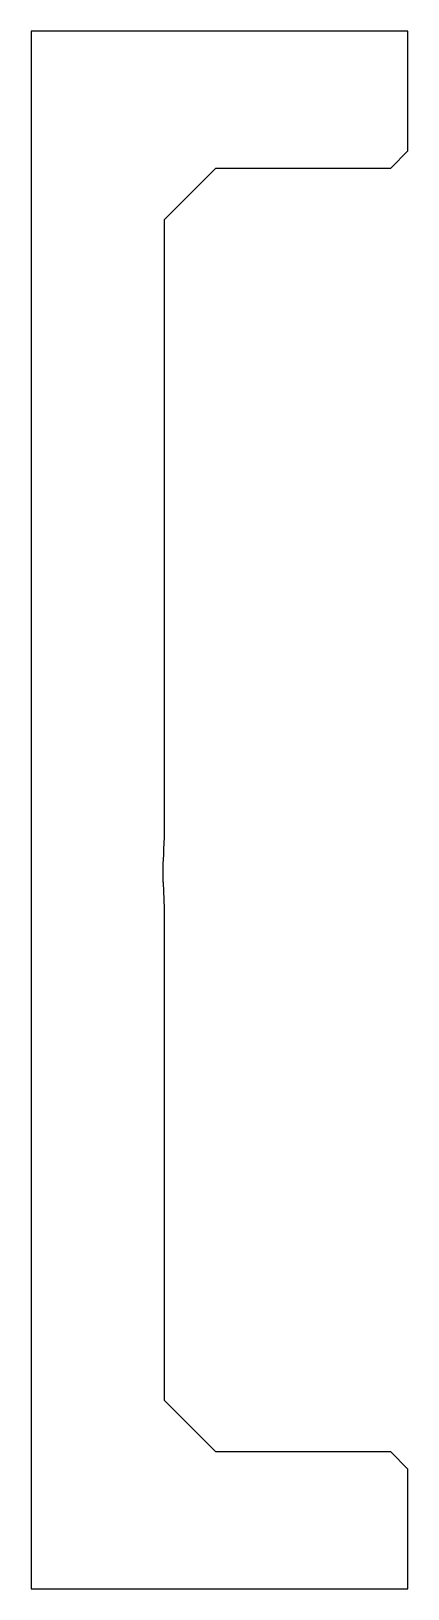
# Model space of a CAD drawing. Header units: metres. Extents: x 0 to 47.5, y 0 to 45.5.
# Drawn here: x 36.5 to 47.5, y 0 to 45.5 of the extents above.
import ezdxf

# ---------------------------------------------------------------- set-up
doc = ezdxf.new("R2010")
doc.units = ezdxf.units.M

msp = doc.modelspace()

# ---------------------------------------------------------------- linework, layer by layer
for p, q in [((47.5, 45.5), (36.5, 45.5)), ((36.5, 45.5), (36.5, 0)), ((47.5, 42), (47.5, 45.5)), ((47, 41.5), (47.5, 42)), ((40.3959, 40), (41.8959, 41.5)), ((41.8959, 41.5), (47, 41.5)), ((40.3959, 22.1463), (40.3959, 40)), ((40.3867, 21.7771), (40.3909, 21.9466)), ((40.3909, 21.9466), (40.3959, 22.1463)), ((40.3592, 21.168), (40.3699, 21.4526)), ((40.3699, 21.4526), (40.3777, 21.6596)), ((40.3777, 21.6596), (40.383, 21.7285)), ((40.383, 21.7285), (40.3867, 21.7771)), ((40.3579, 21.1487), (40.3585, 21.1566)), ((40.3592, 20.7898), (40.3579, 21.1487)), ((40.3585, 21.1566), (40.3592, 21.168)), ((40.3595, 20.6504), (40.3592, 20.7898)), ((40.3605, 20.6256), (40.3595, 20.6504)), ((40.3809, 20.1366), (40.3605, 20.6256)), ((40.3867, 20.0643), (40.3809, 20.1366)), ((40.39, 19.9382), (40.3867, 20.0643)), ((40.3959, 19.7128), (40.39, 19.9382)), ((40.3959, 5.5), (40.3959, 19.7128)), ((41.8959, 4), (40.3959, 5.5)), ((47, 4), (41.8959, 4)), ((47.5, 3.5), (47, 4)), ((47.5, 0), (47.5, 3.5)), ((36.5, 0), (47.5, 0))]:
    msp.add_line(p, q)

doc.saveas('drawing.dxf')
